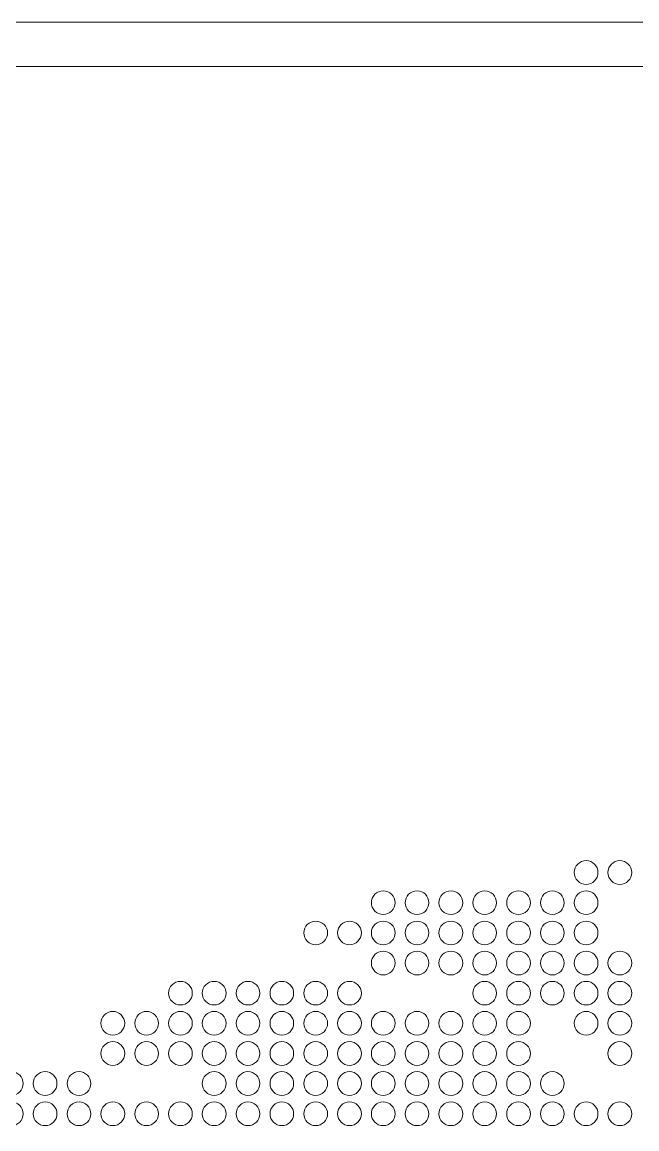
# Model space of a CAD drawing. Header units: inches. Extents: x 243 to 900, y -519 to -86.
# Drawn here: x 357.2 to 402.2, y -166.8 to -85.8 of the extents above; entities that cross this region are included whole.
import ezdxf

# ---------------------------------------------------------------- set-up
doc = ezdxf.new("R2010")
doc.units = ezdxf.units.IN
doc.header["$MEASUREMENT"] = 0
doc.layers.add('Layer 1', color=7, linetype='Continuous')

# ---------------------------------------------------------------- blocks, each defined once
blk = doc.blocks.new('block 3')
at = {"layer": 'Layer 1', "lineweight": 0}
blk.add_open_spline([(898.138, -484.267), (898.138, -494.991), (889.368, -503.763), (878.645, -503.763), (878.645, -503.763), (266.12, -503.763), (266.12, -503.763), (255.397, -503.763), (246.624, -494.991), (246.624, -484.267), (246.624, -484.267), (246.624, -108.507), (246.624, -108.507), (246.624, -97.783), (255.397, -89.011), (266.12, -89.011), (266.12, -89.011), (878.645, -89.011), (878.645, -89.011), (889.368, -89.011), (898.138, -97.783), (898.138, -108.507), (898.138, -108.507), (898.138, -484.267), (898.138, -484.267)], degree=3, knots=[0, 0, 0, 0, 1, 1, 1, 2, 2, 2, 3, 3, 3, 4, 4, 4, 5, 5, 5, 6, 6, 6, 7, 7, 7, 8, 8, 8, 8], dxfattribs=at)
blk = doc.blocks.new('block 2')
at = {"layer": 'Layer 1', "lineweight": 0}
blk.add_lwpolyline([(243.211, -85.772), (899.965, -85.772), (899.965, -506.876), (243.211, -506.876), (243.211, -85.772)], dxfattribs=at)
at = {"layer": 'Layer 1'}
blk.add_blockref('block 3', (0, 0), dxfattribs=at)
blk = doc.blocks.new('block 9')
at = {"layer": 'Layer 1', "lineweight": 0}
for points in [[(399.391, -148.018), (399.391, -148.491), (399.01, -148.889), (398.521, -148.889), (398.048, -148.889), (397.651, -148.491), (397.651, -148.018), (397.651, -147.545), (398.048, -147.148), (398.521, -147.148), (399.01, -147.148), (399.391, -147.545), (399.391, -148.018)], [(401.86, -148.018), (401.86, -148.491), (401.479, -148.889), (400.991, -148.889), (400.517, -148.889), (400.121, -148.491), (400.121, -148.018), (400.121, -147.545), (400.517, -147.148), (400.991, -147.148), (401.479, -147.148), (401.86, -147.545), (401.86, -148.018)]]:
    blk.add_open_spline(points, degree=3, knots=[0, 0, 0, 0, 1, 1, 1, 2, 2, 2, 3, 3, 3, 4, 4, 4, 4], dxfattribs=at)
blk = doc.blocks.new('block 10')
at = {"layer": 'Layer 1', "lineweight": 0}
for points in [[(384.543, -150.232), (384.543, -150.703), (384.144, -151.086), (383.673, -151.086), (383.2, -151.086), (382.803, -150.703), (382.803, -150.232), (382.803, -149.742), (383.2, -149.361), (383.673, -149.361), (384.144, -149.361), (384.543, -149.742), (384.543, -150.232)], [(387.012, -150.232), (387.012, -150.703), (386.632, -151.086), (386.145, -151.086), (385.669, -151.086), (385.275, -150.703), (385.275, -150.232), (385.275, -149.742), (385.669, -149.361), (386.145, -149.361), (386.632, -149.361), (387.012, -149.742), (387.012, -150.232)], [(389.487, -150.232), (389.487, -150.703), (389.106, -151.086), (388.633, -151.086), (388.144, -151.086), (387.745, -150.703), (387.745, -150.232), (387.745, -149.742), (388.144, -149.361), (388.633, -149.361), (389.106, -149.361), (389.487, -149.742), (389.487, -150.232)], [(391.959, -150.232), (391.959, -150.703), (391.576, -151.086), (391.102, -151.086), (390.616, -151.086), (390.235, -150.703), (390.235, -150.232), (390.235, -149.742), (390.616, -149.361), (391.102, -149.361), (391.576, -149.361), (391.959, -149.742), (391.959, -150.232)], [(394.442, -150.232), (394.442, -150.703), (394.048, -151.086), (393.577, -151.086), (393.085, -151.086), (392.707, -150.703), (392.707, -150.232), (392.707, -149.742), (393.085, -149.361), (393.577, -149.361), (394.048, -149.361), (394.442, -149.742), (394.442, -150.232)], [(396.919, -150.232), (396.919, -150.703), (396.522, -151.086), (396.046, -151.086), (395.576, -151.086), (395.177, -150.703), (395.177, -150.232), (395.177, -149.742), (395.576, -149.361), (396.046, -149.361), (396.522, -149.361), (396.919, -149.742), (396.919, -150.232)], [(399.391, -150.232), (399.391, -150.703), (399.01, -151.086), (398.521, -151.086), (398.048, -151.086), (397.651, -150.703), (397.651, -150.232), (397.651, -149.742), (398.048, -149.361), (398.521, -149.361), (399.01, -149.361), (399.391, -149.742), (399.391, -150.232)]]:
    blk.add_open_spline(points, degree=3, knots=[0, 0, 0, 0, 1, 1, 1, 2, 2, 2, 3, 3, 3, 4, 4, 4, 4], dxfattribs=at)
blk = doc.blocks.new('block 11')
at = {"layer": 'Layer 1', "lineweight": 0}
for points in [[(379.599, -152.428), (379.599, -152.917), (379.202, -153.299), (378.729, -153.299), (378.24, -153.299), (377.859, -152.917), (377.859, -152.428), (377.859, -151.957), (378.24, -151.574), (378.729, -151.574), (379.202, -151.574), (379.599, -151.957), (379.599, -152.428)], [(382.071, -152.428), (382.071, -152.917), (381.674, -153.299), (381.196, -153.299), (380.728, -153.299), (380.334, -152.917), (380.334, -152.428), (380.334, -151.957), (380.728, -151.574), (381.196, -151.574), (381.674, -151.574), (382.071, -151.957), (382.071, -152.428)], [(384.543, -152.428), (384.543, -152.917), (384.144, -153.299), (383.673, -153.299), (383.2, -153.299), (382.803, -152.917), (382.803, -152.428), (382.803, -151.957), (383.2, -151.574), (383.673, -151.574), (384.144, -151.574), (384.543, -151.957), (384.543, -152.428)], [(387.012, -152.428), (387.012, -152.917), (386.632, -153.299), (386.145, -153.299), (385.669, -153.299), (385.275, -152.917), (385.275, -152.428), (385.275, -151.957), (385.669, -151.574), (386.145, -151.574), (386.632, -151.574), (387.012, -151.957), (387.012, -152.428)], [(389.487, -152.428), (389.487, -152.917), (389.106, -153.299), (388.633, -153.299), (388.144, -153.299), (387.745, -152.917), (387.745, -152.428), (387.745, -151.957), (388.144, -151.574), (388.633, -151.574), (389.106, -151.574), (389.487, -151.957), (389.487, -152.428)], [(391.959, -152.428), (391.959, -152.917), (391.576, -153.299), (391.102, -153.299), (390.616, -153.299), (390.235, -152.917), (390.235, -152.428), (390.235, -151.957), (390.616, -151.574), (391.102, -151.574), (391.576, -151.574), (391.959, -151.957), (391.959, -152.428)], [(394.442, -152.428), (394.442, -152.917), (394.048, -153.299), (393.577, -153.299), (393.085, -153.299), (392.707, -152.917), (392.707, -152.428), (392.707, -151.957), (393.085, -151.574), (393.577, -151.574), (394.048, -151.574), (394.442, -151.957), (394.442, -152.428)], [(396.919, -152.428), (396.919, -152.917), (396.522, -153.299), (396.046, -153.299), (395.576, -153.299), (395.177, -152.917), (395.177, -152.428), (395.177, -151.957), (395.576, -151.574), (396.046, -151.574), (396.522, -151.574), (396.919, -151.957), (396.919, -152.428)], [(399.391, -152.428), (399.391, -152.917), (399.01, -153.299), (398.521, -153.299), (398.048, -153.299), (397.651, -152.917), (397.651, -152.428), (397.651, -151.957), (398.048, -151.574), (398.521, -151.574), (399.01, -151.574), (399.391, -151.957), (399.391, -152.428)]]:
    blk.add_open_spline(points, degree=3, knots=[0, 0, 0, 0, 1, 1, 1, 2, 2, 2, 3, 3, 3, 4, 4, 4, 4], dxfattribs=at)
blk = doc.blocks.new('block 12')
at = {"layer": 'Layer 1', "lineweight": 0}
for points in [[(384.543, -154.642), (384.543, -155.114), (384.144, -155.512), (383.673, -155.512), (383.2, -155.512), (382.803, -155.114), (382.803, -154.642), (382.803, -154.167), (383.2, -153.772), (383.673, -153.772), (384.144, -153.772), (384.543, -154.167), (384.543, -154.642)], [(387.012, -154.642), (387.012, -155.114), (386.632, -155.512), (386.145, -155.512), (385.669, -155.512), (385.275, -155.114), (385.275, -154.642), (385.275, -154.167), (385.669, -153.772), (386.145, -153.772), (386.632, -153.772), (387.012, -154.167), (387.012, -154.642)], [(389.487, -154.642), (389.487, -155.114), (389.106, -155.512), (388.633, -155.512), (388.144, -155.512), (387.745, -155.114), (387.745, -154.642), (387.745, -154.167), (388.144, -153.772), (388.633, -153.772), (389.106, -153.772), (389.487, -154.167), (389.487, -154.642)], [(391.959, -154.642), (391.959, -155.114), (391.576, -155.512), (391.102, -155.512), (390.616, -155.512), (390.235, -155.114), (390.235, -154.642), (390.235, -154.167), (390.616, -153.772), (391.102, -153.772), (391.576, -153.772), (391.959, -154.167), (391.959, -154.642)], [(394.442, -154.642), (394.442, -155.114), (394.048, -155.512), (393.577, -155.512), (393.085, -155.512), (392.707, -155.114), (392.707, -154.642), (392.707, -154.167), (393.085, -153.772), (393.577, -153.772), (394.048, -153.772), (394.442, -154.167), (394.442, -154.642)], [(396.919, -154.642), (396.919, -155.114), (396.522, -155.512), (396.046, -155.512), (395.576, -155.512), (395.177, -155.114), (395.177, -154.642), (395.177, -154.167), (395.576, -153.772), (396.046, -153.772), (396.522, -153.772), (396.919, -154.167), (396.919, -154.642)], [(399.391, -154.642), (399.391, -155.114), (399.01, -155.512), (398.521, -155.512), (398.048, -155.512), (397.651, -155.114), (397.651, -154.642), (397.651, -154.167), (398.048, -153.772), (398.521, -153.772), (399.01, -153.772), (399.391, -154.167), (399.391, -154.642)], [(401.86, -154.642), (401.86, -155.114), (401.479, -155.512), (400.991, -155.512), (400.517, -155.512), (400.121, -155.114), (400.121, -154.642), (400.121, -154.167), (400.517, -153.772), (400.991, -153.772), (401.479, -153.772), (401.86, -154.167), (401.86, -154.642)]]:
    blk.add_open_spline(points, degree=3, knots=[0, 0, 0, 0, 1, 1, 1, 2, 2, 2, 3, 3, 3, 4, 4, 4, 4], dxfattribs=at)
blk = doc.blocks.new('block 13')
at = {"layer": 'Layer 1', "lineweight": 0}
for points in [[(369.695, -156.839), (369.695, -157.327), (369.312, -157.709), (368.825, -157.709), (368.352, -157.709), (367.955, -157.327), (367.955, -156.839), (367.955, -156.364), (368.352, -155.985), (368.825, -155.985), (369.312, -155.985), (369.695, -156.364), (369.695, -156.839)], [(372.167, -156.839), (372.167, -157.327), (371.786, -157.709), (371.3, -157.709), (370.824, -157.709), (370.427, -157.327), (370.427, -156.839), (370.427, -156.364), (370.824, -155.985), (371.3, -155.985), (371.786, -155.985), (372.167, -156.364), (372.167, -156.839)], [(374.639, -156.839), (374.639, -157.327), (374.258, -157.709), (373.767, -157.709), (373.299, -157.709), (372.918, -157.327), (372.918, -156.839), (372.918, -156.364), (373.299, -155.985), (373.767, -155.985), (374.258, -155.985), (374.639, -156.364), (374.639, -156.839)], [(377.111, -156.839), (377.111, -157.327), (376.73, -157.709), (376.241, -157.709), (375.768, -157.709), (375.387, -157.327), (375.387, -156.839), (375.387, -156.364), (375.768, -155.985), (376.241, -155.985), (376.73, -155.985), (377.111, -156.364), (377.111, -156.839)], [(379.599, -156.839), (379.599, -157.327), (379.202, -157.709), (378.729, -157.709), (378.24, -157.709), (377.859, -157.327), (377.859, -156.839), (377.859, -156.364), (378.24, -155.985), (378.729, -155.985), (379.202, -155.985), (379.599, -156.364), (379.599, -156.839)], [(382.071, -156.839), (382.071, -157.327), (381.674, -157.709), (381.196, -157.709), (380.728, -157.709), (380.334, -157.327), (380.334, -156.839), (380.334, -156.364), (380.728, -155.985), (381.196, -155.985), (381.674, -155.985), (382.071, -156.364), (382.071, -156.839)], [(391.959, -156.839), (391.959, -157.327), (391.576, -157.709), (391.102, -157.709), (390.616, -157.709), (390.235, -157.327), (390.235, -156.839), (390.235, -156.364), (390.616, -155.985), (391.102, -155.985), (391.576, -155.985), (391.959, -156.364), (391.959, -156.839)], [(394.442, -156.839), (394.442, -157.327), (394.048, -157.709), (393.577, -157.709), (393.085, -157.709), (392.707, -157.327), (392.707, -156.839), (392.707, -156.364), (393.085, -155.985), (393.577, -155.985), (394.048, -155.985), (394.442, -156.364), (394.442, -156.839)], [(396.919, -156.839), (396.919, -157.327), (396.522, -157.709), (396.046, -157.709), (395.576, -157.709), (395.177, -157.327), (395.177, -156.839), (395.177, -156.364), (395.576, -155.985), (396.046, -155.985), (396.522, -155.985), (396.919, -156.364), (396.919, -156.839)], [(399.391, -156.839), (399.391, -157.327), (399.01, -157.709), (398.521, -157.709), (398.048, -157.709), (397.651, -157.327), (397.651, -156.839), (397.651, -156.364), (398.048, -155.985), (398.521, -155.985), (399.01, -155.985), (399.391, -156.364), (399.391, -156.839)], [(401.86, -156.839), (401.86, -157.327), (401.479, -157.709), (400.991, -157.709), (400.517, -157.709), (400.121, -157.327), (400.121, -156.839), (400.121, -156.364), (400.517, -155.985), (400.991, -155.985), (401.479, -155.985), (401.86, -156.364), (401.86, -156.839)]]:
    blk.add_open_spline(points, degree=3, knots=[0, 0, 0, 0, 1, 1, 1, 2, 2, 2, 3, 3, 3, 4, 4, 4, 4], dxfattribs=at)
blk = doc.blocks.new('block 14')
at = {"layer": 'Layer 1', "lineweight": 0}
for points in [[(364.751, -159.051), (364.751, -159.54), (364.352, -159.92), (363.881, -159.92), (363.392, -159.92), (363.011, -159.54), (363.011, -159.051), (363.011, -158.579), (363.392, -158.181), (363.881, -158.181), (364.352, -158.181), (364.751, -158.579), (364.751, -159.051)], [(367.223, -159.051), (367.223, -159.54), (366.829, -159.92), (366.353, -159.92), (365.867, -159.92), (365.486, -159.54), (365.486, -159.051), (365.486, -158.579), (365.867, -158.181), (366.353, -158.181), (366.829, -158.181), (367.223, -158.579), (367.223, -159.051)], [(369.695, -159.051), (369.695, -159.54), (369.312, -159.92), (368.825, -159.92), (368.352, -159.92), (367.955, -159.54), (367.955, -159.051), (367.955, -158.579), (368.352, -158.181), (368.825, -158.181), (369.312, -158.181), (369.695, -158.579), (369.695, -159.051)], [(372.167, -159.051), (372.167, -159.54), (371.786, -159.92), (371.3, -159.92), (370.824, -159.92), (370.427, -159.54), (370.427, -159.051), (370.427, -158.579), (370.824, -158.181), (371.3, -158.181), (371.786, -158.181), (372.167, -158.579), (372.167, -159.051)], [(374.639, -159.051), (374.639, -159.54), (374.258, -159.92), (373.767, -159.92), (373.299, -159.92), (372.918, -159.54), (372.918, -159.051), (372.918, -158.579), (373.299, -158.181), (373.767, -158.181), (374.258, -158.181), (374.639, -158.579), (374.639, -159.051)], [(377.111, -159.051), (377.111, -159.54), (376.73, -159.92), (376.241, -159.92), (375.768, -159.92), (375.387, -159.54), (375.387, -159.051), (375.387, -158.579), (375.768, -158.181), (376.241, -158.181), (376.73, -158.181), (377.111, -158.579), (377.111, -159.051)], [(379.599, -159.051), (379.599, -159.54), (379.202, -159.92), (378.729, -159.92), (378.24, -159.92), (377.859, -159.54), (377.859, -159.051), (377.859, -158.579), (378.24, -158.181), (378.729, -158.181), (379.202, -158.181), (379.599, -158.579), (379.599, -159.051)], [(382.071, -159.051), (382.071, -159.54), (381.674, -159.92), (381.196, -159.92), (380.728, -159.92), (380.334, -159.54), (380.334, -159.051), (380.334, -158.579), (380.728, -158.181), (381.196, -158.181), (381.674, -158.181), (382.071, -158.579), (382.071, -159.051)], [(384.543, -159.051), (384.543, -159.54), (384.144, -159.92), (383.673, -159.92), (383.2, -159.92), (382.803, -159.54), (382.803, -159.051), (382.803, -158.579), (383.2, -158.181), (383.673, -158.181), (384.144, -158.181), (384.543, -158.579), (384.543, -159.051)], [(387.012, -159.051), (387.012, -159.54), (386.632, -159.92), (386.145, -159.92), (385.669, -159.92), (385.275, -159.54), (385.275, -159.051), (385.275, -158.579), (385.669, -158.181), (386.145, -158.181), (386.632, -158.181), (387.012, -158.579), (387.012, -159.051)], [(389.487, -159.051), (389.487, -159.54), (389.106, -159.92), (388.633, -159.92), (388.144, -159.92), (387.745, -159.54), (387.745, -159.051), (387.745, -158.579), (388.144, -158.181), (388.633, -158.181), (389.106, -158.181), (389.487, -158.579), (389.487, -159.051)], [(391.959, -159.051), (391.959, -159.54), (391.576, -159.92), (391.102, -159.92), (390.616, -159.92), (390.235, -159.54), (390.235, -159.051), (390.235, -158.579), (390.616, -158.181), (391.102, -158.181), (391.576, -158.181), (391.959, -158.579), (391.959, -159.051)], [(394.442, -159.051), (394.442, -159.54), (394.048, -159.92), (393.577, -159.92), (393.085, -159.92), (392.707, -159.54), (392.707, -159.051), (392.707, -158.579), (393.085, -158.181), (393.577, -158.181), (394.048, -158.181), (394.442, -158.579), (394.442, -159.051)], [(399.391, -159.051), (399.391, -159.54), (399.01, -159.92), (398.521, -159.92), (398.048, -159.92), (397.651, -159.54), (397.651, -159.051), (397.651, -158.579), (398.048, -158.181), (398.521, -158.181), (399.01, -158.181), (399.391, -158.579), (399.391, -159.051)], [(401.86, -159.051), (401.86, -159.54), (401.479, -159.92), (400.991, -159.92), (400.517, -159.92), (400.121, -159.54), (400.121, -159.051), (400.121, -158.579), (400.517, -158.181), (400.991, -158.181), (401.479, -158.181), (401.86, -158.579), (401.86, -159.051)]]:
    blk.add_open_spline(points, degree=3, knots=[0, 0, 0, 0, 1, 1, 1, 2, 2, 2, 3, 3, 3, 4, 4, 4, 4], dxfattribs=at)
blk = doc.blocks.new('block 15')
at = {"layer": 'Layer 1', "lineweight": 0}
for points in [[(364.751, -161.265), (364.751, -161.735), (364.352, -162.132), (363.881, -162.132), (363.392, -162.132), (363.011, -161.735), (363.011, -161.265), (363.011, -160.79), (363.392, -160.394), (363.881, -160.394), (364.352, -160.394), (364.751, -160.79), (364.751, -161.265)], [(367.223, -161.265), (367.223, -161.735), (366.829, -162.132), (366.353, -162.132), (365.867, -162.132), (365.486, -161.735), (365.486, -161.265), (365.486, -160.79), (365.867, -160.394), (366.353, -160.394), (366.829, -160.394), (367.223, -160.79), (367.223, -161.265)], [(369.695, -161.265), (369.695, -161.735), (369.312, -162.132), (368.825, -162.132), (368.352, -162.132), (367.955, -161.735), (367.955, -161.265), (367.955, -160.79), (368.352, -160.394), (368.825, -160.394), (369.312, -160.394), (369.695, -160.79), (369.695, -161.265)], [(372.167, -161.265), (372.167, -161.735), (371.786, -162.132), (371.3, -162.132), (370.824, -162.132), (370.427, -161.735), (370.427, -161.265), (370.427, -160.79), (370.824, -160.394), (371.3, -160.394), (371.786, -160.394), (372.167, -160.79), (372.167, -161.265)], [(374.639, -161.265), (374.639, -161.735), (374.258, -162.132), (373.767, -162.132), (373.299, -162.132), (372.918, -161.735), (372.918, -161.265), (372.918, -160.79), (373.299, -160.394), (373.767, -160.394), (374.258, -160.394), (374.639, -160.79), (374.639, -161.265)], [(377.111, -161.265), (377.111, -161.735), (376.73, -162.132), (376.241, -162.132), (375.768, -162.132), (375.387, -161.735), (375.387, -161.265), (375.387, -160.79), (375.768, -160.394), (376.241, -160.394), (376.73, -160.394), (377.111, -160.79), (377.111, -161.265)], [(379.599, -161.265), (379.599, -161.735), (379.202, -162.132), (378.729, -162.132), (378.24, -162.132), (377.859, -161.735), (377.859, -161.265), (377.859, -160.79), (378.24, -160.394), (378.729, -160.394), (379.202, -160.394), (379.599, -160.79), (379.599, -161.265)], [(382.071, -161.265), (382.071, -161.735), (381.674, -162.132), (381.196, -162.132), (380.728, -162.132), (380.334, -161.735), (380.334, -161.265), (380.334, -160.79), (380.728, -160.394), (381.196, -160.394), (381.674, -160.394), (382.071, -160.79), (382.071, -161.265)], [(384.543, -161.265), (384.543, -161.735), (384.144, -162.132), (383.673, -162.132), (383.2, -162.132), (382.803, -161.735), (382.803, -161.265), (382.803, -160.79), (383.2, -160.394), (383.673, -160.394), (384.144, -160.394), (384.543, -160.79), (384.543, -161.265)], [(387.012, -161.265), (387.012, -161.735), (386.632, -162.132), (386.145, -162.132), (385.669, -162.132), (385.275, -161.735), (385.275, -161.265), (385.275, -160.79), (385.669, -160.394), (386.145, -160.394), (386.632, -160.394), (387.012, -160.79), (387.012, -161.265)], [(389.487, -161.265), (389.487, -161.735), (389.106, -162.132), (388.633, -162.132), (388.144, -162.132), (387.745, -161.735), (387.745, -161.265), (387.745, -160.79), (388.144, -160.394), (388.633, -160.394), (389.106, -160.394), (389.487, -160.79), (389.487, -161.265)], [(391.959, -161.265), (391.959, -161.735), (391.576, -162.132), (391.102, -162.132), (390.616, -162.132), (390.235, -161.735), (390.235, -161.265), (390.235, -160.79), (390.616, -160.394), (391.102, -160.394), (391.576, -160.394), (391.959, -160.79), (391.959, -161.265)], [(394.442, -161.265), (394.442, -161.735), (394.048, -162.132), (393.577, -162.132), (393.085, -162.132), (392.707, -161.735), (392.707, -161.265), (392.707, -160.79), (393.085, -160.394), (393.577, -160.394), (394.048, -160.394), (394.442, -160.79), (394.442, -161.265)], [(401.86, -161.265), (401.86, -161.735), (401.479, -162.132), (400.991, -162.132), (400.517, -162.132), (400.121, -161.735), (400.121, -161.265), (400.121, -160.79), (400.517, -160.394), (400.991, -160.394), (401.479, -160.394), (401.86, -160.79), (401.86, -161.265)]]:
    blk.add_open_spline(points, degree=3, knots=[0, 0, 0, 0, 1, 1, 1, 2, 2, 2, 3, 3, 3, 4, 4, 4, 4], dxfattribs=at)
blk = doc.blocks.new('block 16')
at = {"layer": 'Layer 1', "lineweight": 0}
for points in [[(357.322, -163.462), (357.322, -163.948), (356.923, -164.332), (356.449, -164.332), (355.979, -164.332), (355.58, -163.948), (355.58, -163.462), (355.58, -162.986), (355.979, -162.589), (356.449, -162.589), (356.923, -162.589), (357.322, -162.986), (357.322, -163.462)], [(359.794, -163.462), (359.794, -163.948), (359.411, -164.332), (358.921, -164.332), (358.451, -164.332), (358.052, -163.948), (358.052, -163.462), (358.052, -162.986), (358.451, -162.589), (358.921, -162.589), (359.411, -162.589), (359.794, -162.986), (359.794, -163.462)], [(362.266, -163.462), (362.266, -163.948), (361.882, -164.332), (361.409, -164.332), (360.923, -164.332), (360.54, -163.948), (360.54, -163.462), (360.54, -162.986), (360.923, -162.589), (361.409, -162.589), (361.882, -162.589), (362.266, -162.986), (362.266, -163.462)], [(372.167, -163.462), (372.167, -163.948), (371.786, -164.332), (371.3, -164.332), (370.824, -164.332), (370.427, -163.948), (370.427, -163.462), (370.427, -162.986), (370.824, -162.589), (371.3, -162.589), (371.786, -162.589), (372.167, -162.986), (372.167, -163.462)], [(374.639, -163.462), (374.639, -163.948), (374.258, -164.332), (373.767, -164.332), (373.299, -164.332), (372.918, -163.948), (372.918, -163.462), (372.918, -162.986), (373.299, -162.589), (373.767, -162.589), (374.258, -162.589), (374.639, -162.986), (374.639, -163.462)], [(377.111, -163.462), (377.111, -163.948), (376.73, -164.332), (376.241, -164.332), (375.768, -164.332), (375.387, -163.948), (375.387, -163.462), (375.387, -162.986), (375.768, -162.589), (376.241, -162.589), (376.73, -162.589), (377.111, -162.986), (377.111, -163.462)], [(379.599, -163.462), (379.599, -163.948), (379.202, -164.332), (378.729, -164.332), (378.24, -164.332), (377.859, -163.948), (377.859, -163.462), (377.859, -162.986), (378.24, -162.589), (378.729, -162.589), (379.202, -162.589), (379.599, -162.986), (379.599, -163.462)], [(382.071, -163.462), (382.071, -163.948), (381.674, -164.332), (381.196, -164.332), (380.728, -164.332), (380.334, -163.948), (380.334, -163.462), (380.334, -162.986), (380.728, -162.589), (381.196, -162.589), (381.674, -162.589), (382.071, -162.986), (382.071, -163.462)], [(384.543, -163.462), (384.543, -163.948), (384.144, -164.332), (383.673, -164.332), (383.2, -164.332), (382.803, -163.948), (382.803, -163.462), (382.803, -162.986), (383.2, -162.589), (383.673, -162.589), (384.144, -162.589), (384.543, -162.986), (384.543, -163.462)], [(387.012, -163.462), (387.012, -163.948), (386.632, -164.332), (386.145, -164.332), (385.669, -164.332), (385.275, -163.948), (385.275, -163.462), (385.275, -162.986), (385.669, -162.589), (386.145, -162.589), (386.632, -162.589), (387.012, -162.986), (387.012, -163.462)], [(389.487, -163.462), (389.487, -163.948), (389.106, -164.332), (388.633, -164.332), (388.144, -164.332), (387.745, -163.948), (387.745, -163.462), (387.745, -162.986), (388.144, -162.589), (388.633, -162.589), (389.106, -162.589), (389.487, -162.986), (389.487, -163.462)], [(391.959, -163.462), (391.959, -163.948), (391.576, -164.332), (391.102, -164.332), (390.616, -164.332), (390.235, -163.948), (390.235, -163.462), (390.235, -162.986), (390.616, -162.589), (391.102, -162.589), (391.576, -162.589), (391.959, -162.986), (391.959, -163.462)], [(394.442, -163.462), (394.442, -163.948), (394.048, -164.332), (393.577, -164.332), (393.085, -164.332), (392.707, -163.948), (392.707, -163.462), (392.707, -162.986), (393.085, -162.589), (393.577, -162.589), (394.048, -162.589), (394.442, -162.986), (394.442, -163.462)], [(396.919, -163.462), (396.919, -163.948), (396.522, -164.332), (396.046, -164.332), (395.576, -164.332), (395.177, -163.948), (395.177, -163.462), (395.177, -162.986), (395.576, -162.589), (396.046, -162.589), (396.522, -162.589), (396.919, -162.986), (396.919, -163.462)]]:
    blk.add_open_spline(points, degree=3, knots=[0, 0, 0, 0, 1, 1, 1, 2, 2, 2, 3, 3, 3, 4, 4, 4, 4], dxfattribs=at)
blk = doc.blocks.new('block 17')
at = {"layer": 'Layer 1', "lineweight": 0}
for points in [[(357.322, -165.674), (357.322, -166.148), (356.923, -166.543), (356.449, -166.543), (355.979, -166.543), (355.58, -166.148), (355.58, -165.674), (355.58, -165.202), (355.979, -164.804), (356.449, -164.804), (356.923, -164.804), (357.322, -165.202), (357.322, -165.674)], [(359.794, -165.674), (359.794, -166.148), (359.411, -166.543), (358.921, -166.543), (358.451, -166.543), (358.052, -166.148), (358.052, -165.674), (358.052, -165.202), (358.451, -164.804), (358.921, -164.804), (359.411, -164.804), (359.794, -165.202), (359.794, -165.674)], [(362.266, -165.674), (362.266, -166.148), (361.882, -166.543), (361.409, -166.543), (360.923, -166.543), (360.54, -166.148), (360.54, -165.674), (360.54, -165.202), (360.923, -164.804), (361.409, -164.804), (361.882, -164.804), (362.266, -165.202), (362.266, -165.674)], [(364.751, -165.674), (364.751, -166.148), (364.352, -166.543), (363.881, -166.543), (363.392, -166.543), (363.011, -166.148), (363.011, -165.674), (363.011, -165.202), (363.392, -164.804), (363.881, -164.804), (364.352, -164.804), (364.751, -165.202), (364.751, -165.674)], [(367.223, -165.674), (367.223, -166.148), (366.829, -166.543), (366.353, -166.543), (365.867, -166.543), (365.486, -166.148), (365.486, -165.674), (365.486, -165.202), (365.867, -164.804), (366.353, -164.804), (366.829, -164.804), (367.223, -165.202), (367.223, -165.674)], [(369.695, -165.674), (369.695, -166.148), (369.312, -166.543), (368.825, -166.543), (368.352, -166.543), (367.955, -166.148), (367.955, -165.674), (367.955, -165.202), (368.352, -164.804), (368.825, -164.804), (369.312, -164.804), (369.695, -165.202), (369.695, -165.674)], [(372.167, -165.674), (372.167, -166.148), (371.786, -166.543), (371.3, -166.543), (370.824, -166.543), (370.427, -166.148), (370.427, -165.674), (370.427, -165.202), (370.824, -164.804), (371.3, -164.804), (371.786, -164.804), (372.167, -165.202), (372.167, -165.674)], [(374.639, -165.674), (374.639, -166.148), (374.258, -166.543), (373.767, -166.543), (373.299, -166.543), (372.918, -166.148), (372.918, -165.674), (372.918, -165.202), (373.299, -164.804), (373.767, -164.804), (374.258, -164.804), (374.639, -165.202), (374.639, -165.674)], [(377.111, -165.674), (377.111, -166.148), (376.73, -166.543), (376.241, -166.543), (375.768, -166.543), (375.387, -166.148), (375.387, -165.674), (375.387, -165.202), (375.768, -164.804), (376.241, -164.804), (376.73, -164.804), (377.111, -165.202), (377.111, -165.674)], [(379.599, -165.674), (379.599, -166.148), (379.202, -166.543), (378.729, -166.543), (378.24, -166.543), (377.859, -166.148), (377.859, -165.674), (377.859, -165.202), (378.24, -164.804), (378.729, -164.804), (379.202, -164.804), (379.599, -165.202), (379.599, -165.674)], [(382.071, -165.674), (382.071, -166.148), (381.674, -166.543), (381.196, -166.543), (380.728, -166.543), (380.334, -166.148), (380.334, -165.674), (380.334, -165.202), (380.728, -164.804), (381.196, -164.804), (381.674, -164.804), (382.071, -165.202), (382.071, -165.674)], [(384.543, -165.674), (384.543, -166.148), (384.144, -166.543), (383.673, -166.543), (383.2, -166.543), (382.803, -166.148), (382.803, -165.674), (382.803, -165.202), (383.2, -164.804), (383.673, -164.804), (384.144, -164.804), (384.543, -165.202), (384.543, -165.674)], [(387.012, -165.674), (387.012, -166.148), (386.632, -166.543), (386.145, -166.543), (385.669, -166.543), (385.275, -166.148), (385.275, -165.674), (385.275, -165.202), (385.669, -164.804), (386.145, -164.804), (386.632, -164.804), (387.012, -165.202), (387.012, -165.674)], [(389.487, -165.674), (389.487, -166.148), (389.106, -166.543), (388.633, -166.543), (388.144, -166.543), (387.745, -166.148), (387.745, -165.674), (387.745, -165.202), (388.144, -164.804), (388.633, -164.804), (389.106, -164.804), (389.487, -165.202), (389.487, -165.674)], [(391.959, -165.674), (391.959, -166.148), (391.576, -166.543), (391.102, -166.543), (390.616, -166.543), (390.235, -166.148), (390.235, -165.674), (390.235, -165.202), (390.616, -164.804), (391.102, -164.804), (391.576, -164.804), (391.959, -165.202), (391.959, -165.674)], [(394.442, -165.674), (394.442, -166.148), (394.048, -166.543), (393.577, -166.543), (393.085, -166.543), (392.707, -166.148), (392.707, -165.674), (392.707, -165.202), (393.085, -164.804), (393.577, -164.804), (394.048, -164.804), (394.442, -165.202), (394.442, -165.674)], [(396.919, -165.674), (396.919, -166.148), (396.522, -166.543), (396.046, -166.543), (395.576, -166.543), (395.177, -166.148), (395.177, -165.674), (395.177, -165.202), (395.576, -164.804), (396.046, -164.804), (396.522, -164.804), (396.919, -165.202), (396.919, -165.674)], [(399.391, -165.674), (399.391, -166.148), (399.01, -166.543), (398.521, -166.543), (398.048, -166.543), (397.651, -166.148), (397.651, -165.674), (397.651, -165.202), (398.048, -164.804), (398.521, -164.804), (399.01, -164.804), (399.391, -165.202), (399.391, -165.674)], [(401.86, -165.674), (401.86, -166.148), (401.479, -166.543), (400.991, -166.543), (400.517, -166.543), (400.121, -166.148), (400.121, -165.674), (400.121, -165.202), (400.517, -164.804), (400.991, -164.804), (401.479, -164.804), (401.86, -165.202), (401.86, -165.674)]]:
    blk.add_open_spline(points, degree=3, knots=[0, 0, 0, 0, 1, 1, 1, 2, 2, 2, 3, 3, 3, 4, 4, 4, 4], dxfattribs=at)
blk = doc.blocks.new('block 5')
at = {"layer": 'Layer 1'}
for name in ['block 9', 'block 10', 'block 11', 'block 12', 'block 13', 'block 14', 'block 15', 'block 16', 'block 17']:
    blk.add_blockref(name, (0, 0), dxfattribs=at)
blk = doc.blocks.new('block 4')
at = {"layer": 'Layer 1'}
blk.add_blockref('block 5', (0, 0), dxfattribs=at)

msp = doc.modelspace()

# ---------------------------------------------------------------- linework, layer by layer
at = {"layer": 'Layer 1', "lineweight": 0}
msp.add_open_spline([(771.889, -89.011), (771.889, -89.011), (266.12, -89.011), (266.12, -89.011), (255.397, -89.011), (246.624, -97.783), (246.624, -108.507), (246.624, -108.507), (246.624, -499.044), (246.624, -499.044), (246.624, -509.767), (255.397, -518.54), (266.12, -518.54), (266.12, -518.54), (371.556, -518.54), (371.556, -518.54), (400.967, -304.591), (562.913, -132.915), (771.889, -89.011)], degree=3, knots=[0, 0, 0, 0, 1, 1, 1, 2, 2, 2, 3, 3, 3, 4, 4, 4, 5, 5, 5, 6, 6, 6, 6], dxfattribs=at)

# ---------------------------------------------------------------- block references
at = {"layer": 'Layer 1'}
for name in ['block 2', 'block 4']:
    msp.add_blockref(name, (0, 0), dxfattribs=at)

doc.saveas('drawing.dxf')
